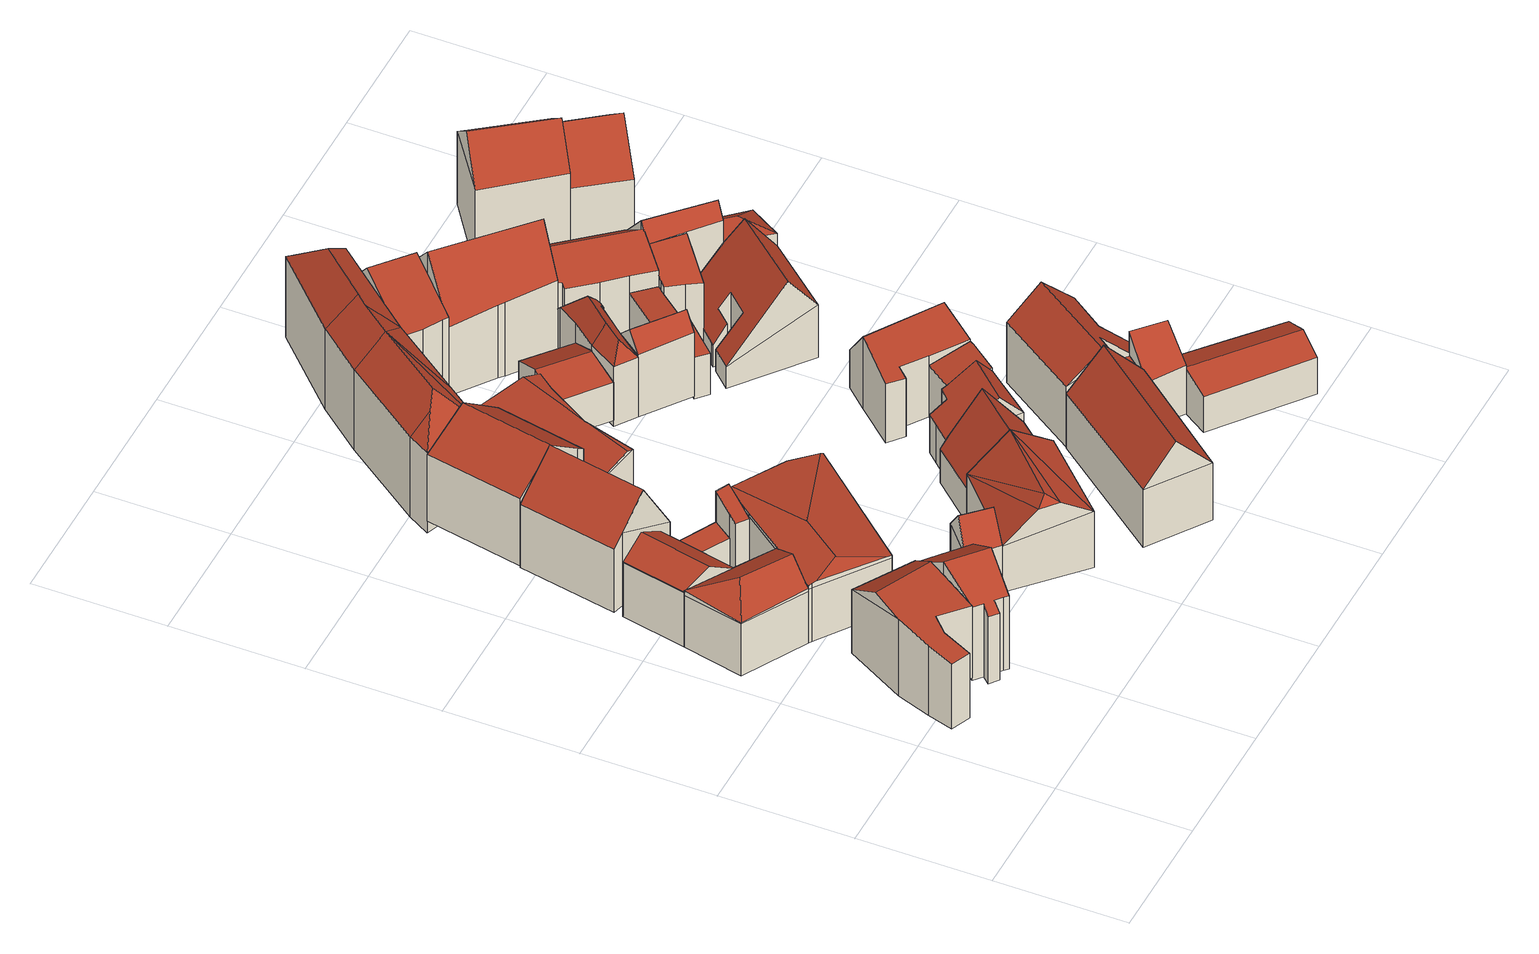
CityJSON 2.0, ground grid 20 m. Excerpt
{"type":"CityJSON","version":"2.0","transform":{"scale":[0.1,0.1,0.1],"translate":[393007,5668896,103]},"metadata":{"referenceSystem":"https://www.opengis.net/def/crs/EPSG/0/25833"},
"CityObjects":{
"building1":{"type":"Building","attributes":{"Dachtyp_tdc":"tdcFreeFormRoof","Gemeindeschluessel":14627140,"Dachneigung":12.64,"QualitaetDacherkennung":16,"Geometrietyp2DReferenz":"3000","function":"31001_9998","roofType":"5000","measuredHeight":14.75},"geometry":[{"type":"MultiSurface","lod":"2","boundaries":[[[0,1,2,3]],[[1,4,5,2]],[[4,6,7,5]],[[6,8,9,7]],[[8,10,11,9]],[[10,12,13,11]],[[12,14,15,13]],[[14,16,17,15]],[[16,0,3,17]],[[8,6,4,1,18,19,14,12,10]],[[18,0,16,19]],[[1,0,18]],[[16,14,19]],[[3,2,5,7,9,11,13,15,17]]],"semantics":{"surfaces":[{"type":"WallSurface"},{"type":"RoofSurface"},{"type":"GroundSurface"}],"values":[0,0,0,0,0,0,0,0,0,1,1,0,0,2]}}]},
"building2":{"type":"Building","attributes":{"Dachtyp_tdc":"tdcGableRoof","Gemeindeschluessel":14627140,"Dachneigung":35.46,"QualitaetDacherkennung":59,"Geometrietyp2DReferenz":"3000","function":"31001_9998","roofType":"3100","measuredHeight":16.99},"geometry":[{"type":"MultiSurface","lod":"2","boundaries":[[[20,21,22,23]],[[21,24,25,22]],[[24,26,27,25]],[[26,28,29,27]],[[28,30,31,29]],[[30,32,33,31]],[[32,34,35,33]],[[34,36,37,35]],[[36,38,39,37]],[[38,40,41,39]],[[40,42,43,41]],[[42,20,23,43]],[[38,36,34,32]],[[32,30,28,26,24,21,20,42,40,38]],[[23,22,25,27,29,31,33,35,37,39,41,43]]],"semantics":{"surfaces":[{"type":"WallSurface"},{"type":"RoofSurface"},{"type":"GroundSurface"}],"values":[0,0,0,0,0,0,0,0,0,0,0,0,1,1,2]}}]},
"building3":{"type":"Building","attributes":{"Dachtyp_tdc":"tdcFreeFormRoof","Gemeindeschluessel":14627140,"Dachneigung":59.55,"QualitaetDacherkennung":68,"Geometrietyp2DReferenz":"3000","function":"31001_9998","roofType":"5000","measuredHeight":17.57},"geometry":[{"type":"MultiSurface","lod":"2","boundaries":[[[44,45,46,47]],[[45,48,49,46]],[[48,50,51,49]],[[50,52,53,51]],[[52,44,47,53]],[[54,55,45,44,52]],[[50,48,55,54]],[[52,50,54]],[[48,45,55]],[[47,46,49,51,53]]],"semantics":{"surfaces":[{"type":"WallSurface"},{"type":"RoofSurface"},{"type":"GroundSurface"}],"values":[0,0,0,0,0,1,1,0,0,2]}}]},
"building4":{"type":"Building","attributes":{"Gemeindeschluessel":14627140,"Geometrietyp2DReferenz":"3000","function":"31001_9998","roofType":"9999"},"children":["building4-1","building4-2","building4-3","building4-4","building4-5"]},
"building4-1":{"type":"BuildingPart","attributes":{"Dachtyp_tdc":"tdcPolyFlatRoof","Dachneigung":0,"QualitaetDacherkennung":47,"Geometrietyp2DReferenz":"3000","roofType":"1000","measuredHeight":5.41},"parents":["building4"],"geometry":[{"type":"MultiSurface","lod":"2","boundaries":[[[56,57,58,59]],[[57,60,61,58]],[[62,63,64,65]],[[63,62,60,57,56]],[[59,58,61,65,64]],[[65,61,60,62]],[[59,64,63,56]]],"semantics":{"surfaces":[{"type":"WallSurface"},{"type":"RoofSurface"},{"type":"GroundSurface"},{"type":"ClosureSurface"}],"values":[0,0,0,1,2,3,3]}}]},
"building4-2":{"type":"BuildingPart","attributes":{"Dachtyp_tdc":"tdcPolyFlatRoof","Dachneigung":18.22,"QualitaetDacherkennung":56,"Geometrietyp2DReferenz":"3000","roofType":"2100","measuredHeight":11.05},"parents":["building4"],"geometry":[{"type":"MultiSurface","lod":"2","boundaries":[[[66,67,62,65,68]],[[69,70,71,72,73,61,60]],[[74,66,68,75]],[[74,76,77,70,69,67,66]],[[68,65,61,73,75]],[[60,62,67,69]],[[60,61,65,62]],[[77,71,70]],[[74,75,73,72,76]],[[76,72,71,77]]],"semantics":{"surfaces":[{"type":"WallSurface"},{"type":"RoofSurface"},{"type":"GroundSurface"},{"type":"ClosureSurface"}],"values":[0,0,0,1,2,0,3,0,3,3]}}]},
"building4-3":{"type":"BuildingPart","attributes":{"Dachtyp_tdc":"tdcFreeFormRoof","Dachneigung":10.12,"QualitaetDacherkennung":10,"Geometrietyp2DReferenz":"3000","roofType":"5000","measuredHeight":11.16},"parents":["building4"],"geometry":[{"type":"MultiSurface","lod":"2","boundaries":[[[78,79,74,75,80,81]],[[72,82,83,73]],[[82,84,85,83]],[[84,86,87,85]],[[86,88,89,87]],[[88,90,91,92,89]],[[93,94,95,96]],[[97,98,99]],[[71,77,100,101,102,103,104,105,97,99,96,95]],[[98,106,84,93,96,99]],[[84,106,86]],[[86,106,98,97,105,88]],[[88,105,104,107,90]],[[72,71,95,94,82]],[[82,94,93,84]],[[78,108,101,100,79]],[[80,75,73,83,85,87,89,92]],[[76,74,79]],[[73,75,74,76,72]],[[81,80,92,91]],[[81,91,90,78]],[[101,108,102]],[[103,107,104]],[[90,107,103,102,108,78]],[[77,76,79,100]],[[71,72,76,77]]],"semantics":{"surfaces":[{"type":"WallSurface"},{"type":"RoofSurface"},{"type":"GroundSurface"},{"type":"ClosureSurface"}],"values":[0,0,0,0,0,0,1,1,1,1,0,0,0,0,0,0,2,0,3,3,3,0,0,3,0,3]}}]},
"building4-4":{"type":"BuildingPart","attributes":{"Dachtyp_tdc":"tdcGableRoof","Dachneigung":33.35,"QualitaetDacherkennung":82,"Geometrietyp2DReferenz":"3000","roofType":"3100","measuredHeight":12.31},"parents":["building4"],"geometry":[{"type":"MultiSurface","lod":"2","boundaries":[[[109,110,56,59,111]],[[112,113,114,115,64,63]],[[116,109,111,117,118]],[[119,120,121,122,123]],[[113,112,110,123,122,124]],[[116,120,119,109]],[[109,119,123,110]],[[111,59,64,115,117]],[[63,56,110,112]],[[63,64,59,56]],[[118,117,115,114]],[[118,114,113,116]],[[122,121,124]],[[113,124,121,120,116]]],"semantics":{"surfaces":[{"type":"WallSurface"},{"type":"RoofSurface"},{"type":"GroundSurface"},{"type":"ClosureSurface"}],"values":[0,0,0,1,1,0,0,2,0,3,3,3,0,3]}}]},
"building4-5":{"type":"BuildingPart","attributes":{"Dachtyp_tdc":"tdcHipAndGableRoof","Dachneigung":29.83,"QualitaetDacherkennung":74,"Geometrietyp2DReferenz":"3000","roofType":"5000","measuredHeight":12.49},"parents":["building4"],"geometry":[{"type":"MultiSurface","lod":"2","boundaries":[[[114,81,80,115]],[[91,125,126,92]],[[125,118,117,126]],[[127,128,129]],[[128,107,103,130,129]],[[108,131,124,121,127,129,130,102]],[[114,113,131,108,78,81]],[[91,90,107,128,125]],[[125,128,127,120,116,118]],[[117,115,80,92,126]],[[115,117,118,114]],[[92,80,81,91]],[[131,113,124]],[[121,120,127]],[[118,116,113,114]],[[116,120,121,124,113]],[[130,103,102]],[[81,78,90,91]],[[107,90,78,108,102,103]]],"semantics":{"surfaces":[{"type":"WallSurface"},{"type":"RoofSurface"},{"type":"GroundSurface"},{"type":"ClosureSurface"}],"values":[0,0,0,1,1,1,0,0,0,2,3,3,0,0,3,3,0,3,3]}}]},
"building5":{"type":"Building","attributes":{"Dachtyp_tdc":"tdcGableRoof","Gemeindeschluessel":14627140,"Dachneigung":38.71,"QualitaetDacherkennung":73,"Geometrietyp2DReferenz":"3000","function":"31001_9998","roofType":"3100","measuredHeight":17.12},"geometry":[{"type":"MultiSurface","lod":"2","boundaries":[[[132,133,134,135]],[[133,136,137,134]],[[136,138,139,137]],[[138,140,141,139]],[[140,142,143,141]],[[142,144,145,143]],[[144,146,147,145]],[[146,132,135,147]],[[142,140,138,136,133,132]],[[132,146,144,142]],[[135,134,137,139,141,143,145,147]]],"semantics":{"surfaces":[{"type":"WallSurface"},{"type":"RoofSurface"},{"type":"GroundSurface"}],"values":[0,0,0,0,0,0,0,0,1,1,2]}}]},
"building6":{"type":"Building","attributes":{"Gemeindeschluessel":14627140,"Geometrietyp2DReferenz":"3000","function":"31001_9998","roofType":"9999"},"children":["building6-1","building6-2"]},
"building6-1":{"type":"BuildingPart","attributes":{"Dachtyp_tdc":"tdcGableRoof","Dachneigung":51.13,"QualitaetDacherkennung":36,"Geometrietyp2DReferenz":"3000","roofType":"3100","measuredHeight":12.43},"parents":["building6"],"geometry":[{"type":"MultiSurface","lod":"2","boundaries":[[[148,149,150,151]],[[152,153,154,155,156]],[[153,148,151,154]],[[148,153,157]],[[149,148,157,158,159]],[[153,152,158,157]],[[151,150,155,154]],[[156,160,152]],[[155,150,149,160,156]],[[158,152,160,159]],[[159,160,149]]],"semantics":{"surfaces":[{"type":"WallSurface"},{"type":"RoofSurface"},{"type":"GroundSurface"},{"type":"ClosureSurface"}],"values":[0,0,0,0,1,1,2,0,3,0,3]}}]},
"building6-2":{"type":"BuildingPart","attributes":{"Dachtyp_tdc":"tdcGableAndHippedGRoof","Dachneigung":43.46,"QualitaetDacherkennung":58,"Geometrietyp2DReferenz":"3000","roofType":"9999","measuredHeight":14.37},"parents":["building6"],"geometry":[{"type":"MultiSurface","lod":"2","boundaries":[[[161,162,163,164]],[[162,156,155,163]],[[165,161,164,166]],[[156,162,167,168]],[[161,165,169]],[[168,167,170]],[[169,162,161]],[[169,167,162]],[[167,169,170]],[[165,170,169]],[[165,168,170]],[[168,165,159,160,156]],[[164,163,155,150,166]],[[166,150,149,159,165]],[[150,155,156,160,149]],[[149,160,159]]],"semantics":{"surfaces":[{"type":"WallSurface"},{"type":"RoofSurface"},{"type":"GroundSurface"},{"type":"ClosureSurface"}],"values":[0,0,0,0,0,1,1,1,1,1,1,1,2,0,3,3]}}]},
"building7":{"type":"Building","attributes":{"Dachtyp_tdc":"tdcPolyFlatRoof","Gemeindeschluessel":14627140,"Dachneigung":6.53,"QualitaetDacherkennung":59,"Geometrietyp2DReferenz":"3000","function":"31001_9998","roofType":"2100","measuredHeight":4.55},"geometry":[{"type":"MultiSurface","lod":"2","boundaries":[[[171,172,173,174]],[[172,175,176,173]],[[175,177,178,176]],[[177,179,180,178]],[[179,171,174,180]],[[179,177,175,172,171]],[[174,173,176,178,180]]],"semantics":{"surfaces":[{"type":"WallSurface"},{"type":"RoofSurface"},{"type":"GroundSurface"}],"values":[0,0,0,0,0,1,2]}}]},
"building8":{"type":"Building","attributes":{"Dachtyp_tdc":"tdcFreeFormRoof","Gemeindeschluessel":14627140,"Dachneigung":24.52,"QualitaetDacherkennung":20,"Geometrietyp2DReferenz":"3000","function":"31001_9998","roofType":"5000","measuredHeight":9.49},"geometry":[{"type":"MultiSurface","lod":"2","boundaries":[[[181,182,183,184]],[[182,185,186,183]],[[185,187,188,186]],[[187,189,190,188]],[[189,191,192,190]],[[191,193,194,192]],[[193,195,196,194]],[[195,197,198,196]],[[197,199,200,198]],[[199,181,184,200]],[[197,201,202,191,189,187,185,182,181,203,204]],[[204,203,199]],[[195,193,202,201]],[[197,195,201]],[[193,191,202]],[[199,197,204]],[[181,199,203]],[[184,183,186,188,190,192,194,196,198,200]]],"semantics":{"surfaces":[{"type":"WallSurface"},{"type":"RoofSurface"},{"type":"GroundSurface"}],"values":[0,0,0,0,0,0,0,0,0,0,1,1,1,0,0,0,0,2]}}]},
"building9":{"type":"Building","attributes":{"Dachtyp_tdc":"tdcFreeFormRoof","Gemeindeschluessel":14627140,"Dachneigung":45.47,"QualitaetDacherkennung":27,"Geometrietyp2DReferenz":"3000","function":"31001_9998","roofType":"5000","measuredHeight":19.19},"geometry":[{"type":"MultiSurface","lod":"2","boundaries":[[[205,206,207,208]],[[206,209,210,207]],[[209,211,212,210]],[[211,213,214,212]],[[213,215,216,214]],[[215,217,218,216]],[[217,219,220,218]],[[219,221,222,220]],[[221,205,208,222]],[[223,217,224]],[[223,219,217]],[[223,221,219]],[[221,223,225]],[[226,227,224,217,215]],[[226,215,213]],[[227,226,213,211]],[[223,224,227,211,209]],[[228,225,223,209,206]],[[228,206,205]],[[225,228,205,221]],[[208,207,210,212,214,216,218,220,222]]],"semantics":{"surfaces":[{"type":"WallSurface"},{"type":"RoofSurface"},{"type":"GroundSurface"}],"values":[0,0,0,0,0,0,0,0,0,1,1,1,1,1,1,1,1,1,1,1,2]}}]},
"building10":{"type":"Building","attributes":{"Dachtyp_tdc":"tdcFreeFormRoof","Gemeindeschluessel":14627140,"Dachneigung":53.83,"QualitaetDacherkennung":77,"Geometrietyp2DReferenz":"3000","function":"31001_9998","roofType":"5000","measuredHeight":14.48},"geometry":[{"type":"MultiSurface","lod":"2","boundaries":[[[229,230,231,232]],[[230,233,234,231]],[[233,235,236,234]],[[235,237,238,236]],[[237,229,232,238]],[[237,235,239,240]],[[240,239,233,230,229]],[[229,237,240]],[[235,233,239]],[[232,231,234,236,238]]],"semantics":{"surfaces":[{"type":"WallSurface"},{"type":"RoofSurface"},{"type":"GroundSurface"}],"values":[0,0,0,0,0,1,1,0,0,2]}}]},
"building11":{"type":"Building","attributes":{"Dachtyp_tdc":"tdcFreeFormRoof","Gemeindeschluessel":14627140,"Dachneigung":35.91,"QualitaetDacherkennung":39,"Geometrietyp2DReferenz":"3000","function":"31001_9998","roofType":"5000","measuredHeight":12.19},"geometry":[{"type":"MultiSurface","lod":"2","boundaries":[[[241,242,243,244]],[[242,245,246,243]],[[245,247,248,246]],[[247,249,250,248]],[[249,251,252,250]],[[251,253,254,252]],[[253,255,256,254]],[[255,241,244,256]],[[247,245,242,241,255,253,257,258]],[[251,249,258,257]],[[249,247,258]],[[253,251,257]],[[244,243,246,248,250,252,254,256]]],"semantics":{"surfaces":[{"type":"WallSurface"},{"type":"RoofSurface"},{"type":"GroundSurface"}],"values":[0,0,0,0,0,0,0,0,1,1,0,0,2]}}]},
"building12":{"type":"Building","attributes":{"Dachtyp_tdc":"tdcGableRoof","Gemeindeschluessel":14627140,"Dachneigung":28.39,"QualitaetDacherkennung":64,"Geometrietyp2DReferenz":"3000","function":"31001_9998","roofType":"3100","measuredHeight":8.77},"geometry":[{"type":"MultiSurface","lod":"2","boundaries":[[[259,260,261,262]],[[260,263,264,261]],[[263,265,266,264]],[[265,267,268,266]],[[267,269,270,268]],[[269,271,272,270]],[[271,273,274,272]],[[273,259,262,274]],[[269,267,265,263,260]],[[260,259,273,271,269]],[[262,261,264,266,268,270,272,274]]],"semantics":{"surfaces":[{"type":"WallSurface"},{"type":"RoofSurface"},{"type":"GroundSurface"}],"values":[0,0,0,0,0,0,0,0,1,1,2]}}]},
"building13":{"type":"Building","attributes":{"Dachtyp_tdc":"tdcFreeFormRoof","Gemeindeschluessel":14627140,"Dachneigung":19.81,"QualitaetDacherkennung":55,"Geometrietyp2DReferenz":"3000","function":"31001_9998","roofType":"5000","measuredHeight":16.69},"geometry":[{"type":"MultiSurface","lod":"2","boundaries":[[[275,276,277,278]],[[276,279,280,277]],[[279,281,282,280]],[[281,283,284,282]],[[283,285,286,284]],[[285,287,288,286]],[[287,275,278,288]],[[289,287,285,283,290]],[[275,289,290,281,279,276]],[[275,287,289]],[[283,281,290]],[[278,277,280,282,284,286,288]]],"semantics":{"surfaces":[{"type":"WallSurface"},{"type":"RoofSurface"},{"type":"GroundSurface"}],"values":[0,0,0,0,0,0,0,1,1,0,0,2]}}]},
"building14":{"type":"Building","attributes":{"Gemeindeschluessel":14627140,"Geometrietyp2DReferenz":"3000","function":"31001_9998","roofType":"9999"},"children":["building14-1","building14-2","building14-3","building14-4"]},
"building14-1":{"type":"BuildingPart","attributes":{"Dachtyp_tdc":"tdcPolyFlatRoof","Dachneigung":0,"QualitaetDacherkennung":52,"Geometrietyp2DReferenz":"3000","roofType":"1000","measuredHeight":8.87},"parents":["building14"],"geometry":[{"type":"MultiSurface","lod":"2","boundaries":[[[291,292,293,294]],[[295,292,291,296,295,297]],[[298,299,294,293,298,300]],[[298,300,297,295]],[[299,298,295,296]],[[294,299,296,291]],[[298,293,292,295]]],"semantics":{"surfaces":[{"type":"WallSurface"},{"type":"RoofSurface"},{"type":"GroundSurface"},{"type":"ClosureSurface"}],"values":[0,1,2,3,3,3,0]}}]},
"building14-2":{"type":"BuildingPart","attributes":{"Dachtyp_tdc":"tdcGableRoof","Dachneigung":50.96,"QualitaetDacherkennung":48,"Geometrietyp2DReferenz":"3000","roofType":"3100","measuredHeight":16.55},"parents":["building14"],"geometry":[{"type":"MultiSurface","lod":"2","boundaries":[[[301,302,303,304]],[[302,305,306,303]],[[302,301,307]],[[308,305,309]],[[301,308,309,307]],[[305,302,307,309]],[[299,310,304,303,306,294]],[[304,310,311,312,308,301]],[[310,299,296,312,311]],[[294,306,305,308,312,296,291]],[[296,299,294,291]]],"semantics":{"surfaces":[{"type":"WallSurface"},{"type":"RoofSurface"},{"type":"GroundSurface"},{"type":"ClosureSurface"}],"values":[0,0,0,0,1,1,2,0,3,0,3]}}]},
"building14-3":{"type":"BuildingPart","attributes":{"Dachtyp_tdc":"tdcGableRoof","Dachneigung":22.96,"QualitaetDacherkennung":81,"Geometrietyp2DReferenz":"3000","roofType":"3100","measuredHeight":8.24},"parents":["building14"],"geometry":[{"type":"MultiSurface","lod":"2","boundaries":[[[313,314,315,316]],[[317,318,319,320]],[[318,321,322,319]],[[321,323,324,322]],[[323,325,326,324]],[[325,313,316,326]],[[321,318,317,327,328,327,314]],[[314,313,325,323,321]],[[316,315,329,300,329,320,319,322,324,326]],[[327,329,315,314]],[[329,327,328,300]],[[320,329,327,317]]],"semantics":{"surfaces":[{"type":"WallSurface"},{"type":"RoofSurface"},{"type":"GroundSurface"},{"type":"ClosureSurface"}],"values":[0,0,0,0,0,0,1,1,2,3,3,0]}}]},
"building14-4":{"type":"BuildingPart","attributes":{"Dachtyp_tdc":"tdcPolyFlatRoof","Dachneigung":43.75,"QualitaetDacherkennung":69,"Geometrietyp2DReferenz":"3000","roofType":"2100","measuredHeight":13.17},"parents":["building14"],"geometry":[{"type":"MultiSurface","lod":"2","boundaries":[[[330,311,310,316,313]],[[331,312,311,330,332]],[[329,315,316,310,299,298,300]],[[330,313,314,327,332]],[[313,316,315,314]],[[314,315,329,327]],[[295,296,312,331]],[[295,298,299,296]],[[299,310,311,312,296]],[[328,297,295,331,332,327]],[[300,298,295,297,328]],[[327,329,300,328]]],"semantics":{"surfaces":[{"type":"WallSurface"},{"type":"RoofSurface"},{"type":"GroundSurface"},{"type":"ClosureSurface"}],"values":[0,1,2,0,3,3,0,3,3,0,3,3]}}]},
"building15":{"type":"Building","attributes":{"Gemeindeschluessel":14627140,"Geometrietyp2DReferenz":"3000","function":"31001_9998","roofType":"9999"},"children":["building15-1","building15-2"]},
"building15-1":{"type":"BuildingPart","attributes":{"Dachtyp_tdc":"tdcGableRoof","Dachneigung":53.43,"QualitaetDacherkennung":53,"Geometrietyp2DReferenz":"3000","roofType":"3100","measuredHeight":12.87},"parents":["building15"],"geometry":[{"type":"MultiSurface","lod":"2","boundaries":[[[333,334,335,336]],[[334,337,338,335]],[[337,339,340,338]],[[339,341,342,340]],[[341,343,344,342]],[[343,345,346,344]],[[345,347,348,349,346]],[[350,333,336,351,352]],[[345,343,341,339]],[[339,337,334,333,350,347,345]],[[336,335,338,340,342,344,346,349,351]],[[352,348,347,350]],[[352,351,349,348]]],"semantics":{"surfaces":[{"type":"WallSurface"},{"type":"RoofSurface"},{"type":"GroundSurface"},{"type":"ClosureSurface"}],"values":[0,0,0,0,0,0,0,0,1,1,2,0,3]}}]},
"building15-2":{"type":"BuildingPart","attributes":{"Dachtyp_tdc":"tdcPolyFlatRoof","Dachneigung":11.44,"QualitaetDacherkennung":52,"Geometrietyp2DReferenz":"3000","roofType":"2100","measuredHeight":10.46},"parents":["building15"],"geometry":[{"type":"MultiSurface","lod":"2","boundaries":[[[348,353,354,349]],[[353,355,356,354]],[[355,357,358,356]],[[357,352,351,358]],[[352,357,355,353,348]],[[349,354,356,358,351]],[[349,351,352,348]]],"semantics":{"surfaces":[{"type":"WallSurface"},{"type":"RoofSurface"},{"type":"GroundSurface"},{"type":"ClosureSurface"}],"values":[0,0,0,0,1,2,3]}}]},
"building16":{"type":"Building","attributes":{"Dachtyp_tdc":"tdcGableRoof","Gemeindeschluessel":14627140,"Dachneigung":49.88,"QualitaetDacherkennung":49,"Geometrietyp2DReferenz":"3000","function":"31001_9998","roofType":"3100","measuredHeight":20.22},"geometry":[{"type":"MultiSurface","lod":"2","boundaries":[[[359,360,361,362]],[[360,363,364,361]],[[363,365,366,364]],[[365,367,368,366]],[[367,369,370,368]],[[369,371,372,370]],[[371,373,374,372]],[[373,375,376,374]],[[375,359,362,376]],[[371,369,367,365,363]],[[363,360,359,375,373,371]],[[362,361,364,366,368,370,372,374,376]]],"semantics":{"surfaces":[{"type":"WallSurface"},{"type":"RoofSurface"},{"type":"GroundSurface"}],"values":[0,0,0,0,0,0,0,0,0,1,1,2]}}]},
"building17":{"type":"Building","attributes":{"Dachtyp_tdc":"tdcFreeFormRoof","Gemeindeschluessel":14627140,"Dachneigung":45.29,"QualitaetDacherkennung":52,"Geometrietyp2DReferenz":"3000","function":"31001_9998","roofType":"5000","measuredHeight":15.66},"geometry":[{"type":"MultiSurface","lod":"2","boundaries":[[[377,378,379,380]],[[378,381,382,379]],[[381,383,384,382]],[[383,385,386,384]],[[385,387,388,386]],[[387,389,390,388]],[[389,391,392,390]],[[391,377,380,392]],[[393,394,378,377]],[[383,381,394,393,391,389,387,385]],[[377,391,393]],[[381,378,394]],[[380,379,382,384,386,388,390,392]]],"semantics":{"surfaces":[{"type":"WallSurface"},{"type":"RoofSurface"},{"type":"GroundSurface"}],"values":[0,0,0,0,0,0,0,0,1,1,0,0,2]}}]},
"building18":{"type":"Building","attributes":{"Gemeindeschluessel":14627140,"Geometrietyp2DReferenz":"3000","function":"31001_9998","roofType":"9999"},"children":["building18-1","building18-2","building18-3","building18-4"]},
"building18-1":{"type":"BuildingPart","attributes":{"Dachtyp_tdc":"tdcFreeFormRoof","Dachneigung":53.21,"QualitaetDacherkennung":15,"Geometrietyp2DReferenz":"3000","roofType":"5000","measuredHeight":13.68},"parents":["building18"],"geometry":[{"type":"MultiSurface","lod":"2","boundaries":[[[395,396,397,398]],[[399,400,401,402]],[[400,403,404,401]],[[403,405,406,404]],[[405,407,408,406]],[[407,409,410,408]],[[411,412,413,414]],[[412,395,398,413]],[[415,416,417]],[[416,418,409,407]],[[416,407,405,403,419,417]],[[403,400,420,419]],[[400,399,420]],[[399,396,395,412,411,415,417,419,420]],[[398,397,402,401,404,406,408,410,421,422,423,414,413]],[[402,397,396,399]],[[421,410,409,418]],[[422,421,418,416]],[[423,422,416,415]],[[411,414,423,415]]],"semantics":{"surfaces":[{"type":"WallSurface"},{"type":"RoofSurface"},{"type":"GroundSurface"},{"type":"ClosureSurface"}],"values":[0,0,0,0,0,0,0,0,1,1,1,1,1,1,2,3,3,3,3,3]}}]},
"building18-2":{"type":"BuildingPart","attributes":{"Dachtyp_tdc":"tdcGableRoof","Dachneigung":41.22,"QualitaetDacherkennung":72,"Geometrietyp2DReferenz":"3000","roofType":"3100","measuredHeight":16.14},"parents":["building18"],"geometry":[{"type":"MultiSurface","lod":"2","boundaries":[[[424,425,426,410,409]],[[425,427,428,426]],[[427,429,430,428]],[[429,431,432,430]],[[431,433,434,435,432]],[[436,437,411,414,438,439]],[[431,429,427,425]],[[425,424,440,441,437,436,433,431]],[[414,423,422,421,410,426,428,430,432,435,438]],[[441,416,415,411,437]],[[416,422,423,415]],[[415,423,414,411]],[[418,416,441,440]],[[418,421,422,416]],[[424,409,418,440]],[[409,410,421,418]],[[436,439,434,433]],[[439,438,435,434]]],"semantics":{"surfaces":[{"type":"WallSurface"},{"type":"RoofSurface"},{"type":"GroundSurface"},{"type":"ClosureSurface"}],"values":[0,0,0,0,0,0,1,1,2,0,3,3,0,3,0,3,0,3]}}]},
"building18-3":{"type":"BuildingPart","attributes":{"Dachtyp_tdc":"tdcPolyFlatRoof","Dachneigung":2.8,"QualitaetDacherkennung":69,"Geometrietyp2DReferenz":"3000","roofType":"2100","measuredHeight":10.88},"parents":["building18"],"geometry":[{"type":"MultiSurface","lod":"2","boundaries":[[[434,442,443,435]],[[442,444,445,443]],[[446,439,438,447]],[[446,444,442,434,439]],[[438,435,443,445,447]],[[435,438,439,434]],[[446,447,445,444]]],"semantics":{"surfaces":[{"type":"WallSurface"},{"type":"RoofSurface"},{"type":"GroundSurface"},{"type":"ClosureSurface"}],"values":[0,0,0,1,2,3,3]}}]},
"building18-4":{"type":"BuildingPart","attributes":{"Dachtyp_tdc":"tdcGableRoof","Dachneigung":46.68,"QualitaetDacherkennung":59,"Geometrietyp2DReferenz":"3000","roofType":"3100","measuredHeight":13.7},"parents":["building18"],"geometry":[{"type":"MultiSurface","lod":"2","boundaries":[[[448,449,399,402,450]],[[451,448,450,445,444]],[[452,449,453]],[[448,451,454]],[[449,448,454,453]],[[451,452,453,454]],[[450,402,397,447,445]],[[452,396,399,449]],[[396,397,402,399]],[[447,397,396,452,451,444,446]],[[444,445,447,446]]],"semantics":{"surfaces":[{"type":"WallSurface"},{"type":"RoofSurface"},{"type":"GroundSurface"},{"type":"ClosureSurface"}],"values":[0,0,0,0,1,1,2,0,3,0,3]}}]},
"building19":{"type":"Building","attributes":{"Dachtyp_tdc":"tdcFreeFormRoof","Gemeindeschluessel":14627140,"Dachneigung":51.61,"QualitaetDacherkennung":44,"Geometrietyp2DReferenz":"3000","function":"31001_9998","roofType":"5000","measuredHeight":15.31},"geometry":[{"type":"MultiSurface","lod":"2","boundaries":[[[455,456,457,458]],[[456,459,460,457]],[[459,461,462,460]],[[461,463,464,462]],[[463,465,466,464]],[[465,467,468,466]],[[467,469,470,468]],[[469,471,472,470]],[[471,473,474,472]],[[473,475,476,474]],[[475,477,478,476]],[[477,479,480,478]],[[479,455,458,480]],[[479,477,481,482]],[[481,475,473,471,469,467,465,463,461,459,456,455,482]],[[477,475,481]],[[455,479,482]],[[458,457,460,462,464,466,468,470,472,474,476,478,480]]],"semantics":{"surfaces":[{"type":"WallSurface"},{"type":"RoofSurface"},{"type":"GroundSurface"}],"values":[0,0,0,0,0,0,0,0,0,0,0,0,0,1,1,0,0,2]}}]},
"building20":{"type":"Building","attributes":{"Gemeindeschluessel":14627140,"Geometrietyp2DReferenz":"3000","function":"31001_9998","roofType":"9999"},"children":["building20-1","building20-2","building20-3"]},
"building20-1":{"type":"BuildingPart","attributes":{"Dachtyp_tdc":"tdcGableRoof","Dachneigung":49.56,"QualitaetDacherkennung":67,"Geometrietyp2DReferenz":"3000","roofType":"3100","measuredHeight":17.46},"parents":["building20"],"geometry":[{"type":"MultiSurface","lod":"2","boundaries":[[[483,484,485,486]],[[483,487,488,484]],[[487,489,490,488]],[[489,491,492,490]],[[491,493,476,492]],[[493,494,495,474,476]],[[491,489,487,483]],[[483,486,494,493,491]],[[485,484,488,490,492,476,474]],[[486,495,494]],[[486,485,474,495]]],"semantics":{"surfaces":[{"type":"WallSurface"},{"type":"RoofSurface"},{"type":"GroundSurface"},{"type":"ClosureSurface"}],"values":[0,0,0,0,0,0,1,1,2,0,3]}}]},
"building20-2":{"type":"BuildingPart","attributes":{"Dachtyp_tdc":"tdcPolyFlatRoof","Dachneigung":24.61,"QualitaetDacherkennung":64,"Geometrietyp2DReferenz":"3000","roofType":"2100","measuredHeight":15.29},"parents":["building20"],"geometry":[{"type":"MultiSurface","lod":"2","boundaries":[[[496,497,498,499,472]],[[500,501,502,503,504]],[[501,486,485,502]],[[495,496,472,474]],[[495,486,501,500,497,496]],[[472,499,503,502,485,474]],[[504,498,497,500]],[[504,503,499,498]],[[474,485,486,495]]],"semantics":{"surfaces":[{"type":"WallSurface"},{"type":"RoofSurface"},{"type":"GroundSurface"},{"type":"ClosureSurface"}],"values":[0,0,0,0,1,2,0,3,3]}}]},
"building20-3":{"type":"BuildingPart","attributes":{"Dachtyp_tdc":"tdcPolyFlatRoof","Dachneigung":0,"QualitaetDacherkennung":61,"Geometrietyp2DReferenz":"3000","roofType":"1000","measuredHeight":7.35},"parents":["building20"],"geometry":[{"type":"MultiSurface","lod":"2","boundaries":[[[498,505,506,499]],[[505,507,508,506]],[[507,504,503,508]],[[504,507,505,498]],[[499,506,508,503]],[[499,503,504,498]]],"semantics":{"surfaces":[{"type":"WallSurface"},{"type":"RoofSurface"},{"type":"GroundSurface"},{"type":"ClosureSurface"}],"values":[0,0,0,1,2,3]}}]},
"building21":{"type":"Building","attributes":{"Dachtyp_tdc":"tdcHipAndGableRoof","Gemeindeschluessel":14627140,"Dachneigung":40.33,"QualitaetDacherkennung":39,"Geometrietyp2DReferenz":"3000","function":"31001_9998","roofType":"5000","measuredHeight":12.71},"geometry":[{"type":"MultiSurface","lod":"2","boundaries":[[[509,510,511,512]],[[510,513,514,511]],[[513,515,516,514]],[[515,509,512,516]],[[513,510,517]],[[509,515,518]],[[510,509,518,517]],[[515,513,517,518]],[[512,511,514,516]]],"semantics":{"surfaces":[{"type":"WallSurface"},{"type":"RoofSurface"},{"type":"GroundSurface"}],"values":[0,0,0,0,1,0,1,1,2]}}]},
"building22":{"type":"Building","attributes":{"Dachtyp_tdc":"tdcFreeFormRoof","Gemeindeschluessel":14627140,"Dachneigung":41.92,"QualitaetDacherkennung":83,"Geometrietyp2DReferenz":"3000","function":"31001_9998","roofType":"5000","measuredHeight":19.08},"geometry":[{"type":"MultiSurface","lod":"2","boundaries":[[[519,520,521,522]],[[520,523,524,521]],[[523,525,526,524]],[[525,527,528,526]],[[527,519,522,528]],[[529,525,523,520,530]],[[527,529,530,519]],[[520,519,530]],[[527,525,529]],[[522,521,524,526,528]]],"semantics":{"surfaces":[{"type":"WallSurface"},{"type":"RoofSurface"},{"type":"GroundSurface"}],"values":[0,0,0,0,0,1,1,0,0,2]}}]},
"building23":{"type":"Building","attributes":{"Dachtyp_tdc":"tdcFreeFormRoof","Gemeindeschluessel":14627140,"Dachneigung":42.28,"QualitaetDacherkennung":58,"Geometrietyp2DReferenz":"3000","function":"31001_9998","roofType":"5000","measuredHeight":18.91},"geometry":[{"type":"MultiSurface","lod":"2","boundaries":[[[531,532,533,534]],[[532,535,536,533]],[[535,537,538,536]],[[537,539,540,538]],[[539,531,534,540]],[[539,541,542,531]],[[541,537,535,532,542]],[[532,531,542]],[[539,537,541]],[[534,533,536,538,540]]],"semantics":{"surfaces":[{"type":"WallSurface"},{"type":"RoofSurface"},{"type":"GroundSurface"}],"values":[0,0,0,0,0,1,1,0,0,2]}}]}
},
"vertices":[
[177,285,158],[126,179,159],[126,179,31],[177,285,31],[84,213,162],[84,213,31],[66,192,156],[66,192,31],[53,149,146],[53,149,31],[23,161,146],[23,161,31],[35,200,155],[35,200,31],[53,252,167],[53,252,31],[104,344,144],[104,344,31],[164,256,178],[78,297,178],
[161,150,156],[151,158,156],[151,158,26],[161,150,26],[142,146,145],[142,146,26],[129,157,145],[129,157,26],[139,168,156],[139,168,26],[126,179,156],[126,179,26],[152,232,196],[152,232,26],[177,285,155],[177,285,26],[242,231,155],[242,231,26],[204,187,196],[204,187,26],[193,174,183],[193,174,26],[167,144,156],[167,144,26],
[28,655,160],[57,805,160],[57,805,48],[28,655,48],[170,773,128],[170,773,48],[144,627,125],[144,627,48],[45,650,178],[45,650,48],[87,640,224],[116,789,224],
[122,632,83],[144,627,83],[144,627,29],[122,632,29],[211,591,83],[211,591,29],[189,561,83],[116,602,83],[116,602,29],[189,561,29],
[180,549,121],[189,561,126],[180,549,29],[211,591,138],[230,581,139],[230,581,131],[230,581,124],[230,581,29],[197,536,121],[197,536,29],[203,544,124],[215,560,131],
[152,476,124],[197,536,124],[152,476,29],[152,476,121],[315,536,124],[315,536,29],[352,500,124],[352,500,29],[203,331,124],[203,331,29],[105,402,124],[105,402,29],[100,405,124],[100,405,121],[100,405,29],[349,503,125],[315,536,127],[235,578,132],[205,456,141],[111,398,133],[197,336,129],[157,392,141],[197,536,131],[152,476,131],[149,472,131],[104,412,131],[100,405,131],[105,402,132],[203,331,128],[100,405,126],[152,476,128],
[45,650,125],[122,632,125],[45,650,29],[116,602,125],[96,509,125],[96,509,121],[96,509,29],[24,551,125],[24,551,29],[24,551,121],[45,650,127],[24,551,127],[27,549,130],[59,530,152],[83,641,152],[91,512,129],
[4,459,121],[4,459,29],[24,551,130],[4,459,123],[54,484,154],[125,440,154],[96,509,129],
[147,930,221],[173,921,199],[173,921,50],[147,930,50],[209,907,169],[209,907,50],[181,770,170],[181,770,50],[170,773,179],[170,773,50],[119,788,221],[119,788,50],[57,805,170],[57,805,50],[86,954,169],[86,954,50],
[327,303,94],[360,267,96],[360,267,16],[327,303,16],[310,220,100],[271,256,98],[271,256,16],[310,220,16],[310,220,98],[299,279,140],[334,243,140],[359,265,99],[335,243,98],
[507,236,119],[406,130,116],[406,130,16],[507,236,16],[417,321,101],[417,321,16],[371,163,148],[348,184,147],[462,278,160],[367,184,160],
[173,921,86],[216,979,78],[216,979,41],[173,921,41],[261,947,78],[261,947,41],[229,899,84],[229,899,41],[209,907,85],[209,907,41],
[170,773,78],[181,770,83],[181,770,23],[170,773,23],[209,907,71],[209,907,23],[229,899,81],[229,899,23],[261,947,86],[261,947,23],[277,970,88],[277,970,23],[349,910,113],[349,910,23],[327,884,116],[327,884,23],[284,816,118],[284,816,23],[262,735,116],[262,735,23],[285,818,118],[329,926,118],[253,739,118],[283,813,118],
[86,954,172],[105,987,172],[105,987,29],[86,954,29],[194,1110,172],[194,1110,29],[251,1178,172],[251,1178,29],[359,1285,172],[359,1285,29],[407,1220,172],[407,1220,29],[296,1089,172],[296,1089,29],[216,979,172],[216,979,29],[173,921,172],[173,921,29],[231,1081,221],[269,1128,219],[156,978,221],[354,1221,215],[285,1146,219],[131,970,204],
[417,321,75],[475,386,74],[475,386,14],[417,321,14],[484,379,90],[484,379,14],[565,306,78],[565,306,14],[507,236,73],[507,236,14],[521,346,159],[462,279,159],
[525,424,80],[543,408,98],[543,408,12],[525,424,12],[558,422,99],[558,422,12],[564,415,105],[564,415,12],[610,372,107],[610,372,12],[565,306,95],[565,306,12],[484,379,80],[484,379,12],[510,408,79],[510,408,12],[540,329,134],[593,388,134],
[424,870,108],[423,869,108],[423,869,21],[424,870,21],[398,826,89],[398,826,21],[327,884,88],[327,884,21],[349,910,102],[349,910,21],[359,922,108],[359,922,21],[393,962,80],[393,962,21],[456,908,81],[456,908,21],
[355,1046,157],[348,1052,156],[348,1052,25],[355,1046,25],[322,1068,155],[322,1068,25],[296,1089,155],[296,1089,25],[407,1220,112],[407,1220,25],[449,1165,129],[449,1165,25],[450,1158,135],[450,1158,25],[419,1122,192],[364,1169,192],
[663,219,97],[690,253,97],[690,253,9],[663,219,9],[723,225,97],[695,191,97],[745,205,97],[723,225,9],[695,191,9],[745,205,9],
[563,30,111],[476,91,111],[476,91,9],[563,30,9],[611,265,107],[611,265,9],[518,62,174],[695,191,108],[651,229,174],[690,185,9],[690,185,91],[695,191,99],
[738,149,90],[739,151,91],[739,151,9],[738,149,9],[831,129,73],[896,72,74],[896,72,9],[831,129,9],[872,40,91],[872,40,9],[847,8,74],[847,8,9],[715,113,72],[715,113,9],[764,188,72],[745,205,72],[764,188,9],
[738,149,96],[723,225,140],[764,188,140],
[556,483,117],[545,468,111],[545,468,7],[556,483,7],[523,487,112],[523,487,7],[571,542,136],[571,542,7],[602,576,74],[602,576,7],[703,517,68],[703,517,7],[677,473,136],[677,473,7],[646,421,115],[646,421,112],[646,421,7],[593,457,116],[593,457,7],[593,457,99],
[643,415,112],[643,415,7],[610,372,112],[610,372,7],[564,415,99],[564,415,7],
[414,1002,147],[355,1046,139],[355,1046,17],[414,1002,17],[399,1097,219],[399,1097,17],[450,1158,125],[450,1158,17],[499,1113,125],[499,1113,17],[568,1033,140],[568,1033,17],[522,985,219],[522,985,17],[484,947,155],[484,947,17],[422,995,148],[422,995,17],
[611,265,118],[694,390,118],[694,390,11],[611,265,11],[776,329,117],[776,329,11],[735,275,121],[735,275,11],[777,239,65],[777,239,11],[745,205,73],[745,205,11],[690,253,146],[690,253,11],[663,219,151],[663,219,11],[650,230,167],[736,359,167],
[500,891,117],[460,844,117],[460,844,11],[500,891,11],[428,804,117],[398,826,117],[398,826,11],[428,804,11],[424,870,117],[424,870,11],[456,908,116],[456,908,11],[481,942,111],[481,942,11],[484,947,104],[484,947,11],[513,898,109],[504,889,112],[504,889,11],[513,898,11],[509,903,117],[481,935,117],[481,902,146],[488,942,104],[442,857,147],[423,830,144],[488,942,11],[481,935,11],[509,903,11],
[484,947,150],[518,982,172],[518,982,11],[568,1033,110],[568,1033,11],[654,928,112],[654,928,11],[606,878,172],[606,878,11],[565,837,147],[565,837,119],[565,837,11],[539,868,147],[513,898,146],[539,868,11],[539,868,117],[488,942,150],[481,935,146],
[558,830,119],[558,830,11],[526,790,119],[526,790,11],[495,815,117],[495,815,11],
[496,754,125],[428,804,122],[496,754,11],[526,790,122],[460,844,119],[443,823,148],[510,771,148],
[533,724,44],[558,751,45],[558,751,6],[533,724,6],[588,725,95],[588,725,6],[616,756,97],[616,756,6],[603,768,74],[603,768,6],[582,745,73],[582,745,6],[564,757,45],[564,757,6],[567,761,45],[567,761,6],[587,782,46],[587,782,6],[636,829,55],[636,829,6],[675,794,122],[675,794,6],[722,737,100],[722,737,6],[639,639,100],[639,639,6],[694,771,159],[605,667,159],
[611,884,181],[611,884,6],[594,867,6],[594,867,159],[654,928,108],[654,928,6],[733,849,112],[733,849,6],[690,808,181],[690,808,6],[675,794,162],[636,829,161],[636,829,159],
[587,782,128],[572,801,130],[572,801,80],[572,801,6],[554,824,132],[558,830,136],[558,830,6],[554,824,6],[554,824,80],
[513,738,80],[513,738,6],[496,754,80],[496,754,6],
[733,849,94],[782,800,91],[782,800,4],[733,849,4],[722,737,122],[722,737,4],[675,794,123],[675,794,4],[722,794,132],[701,818,132],
[603,1122,151],[708,1196,142],[708,1196,13],[603,1122,13],[783,1094,142],[783,1094,13],[733,1057,198],[733,1057,13],[683,1020,154],[683,1020,13],[728,1053,204],[651,1156,204],
[683,1020,127],[733,1057,190],[733,1057,10],[683,1020,10],[783,1094,134],[783,1094,10],[830,1030,135],[830,1030,10],[735,951,127],[735,951,10],[776,985,199],[726,1051,199]
]}
